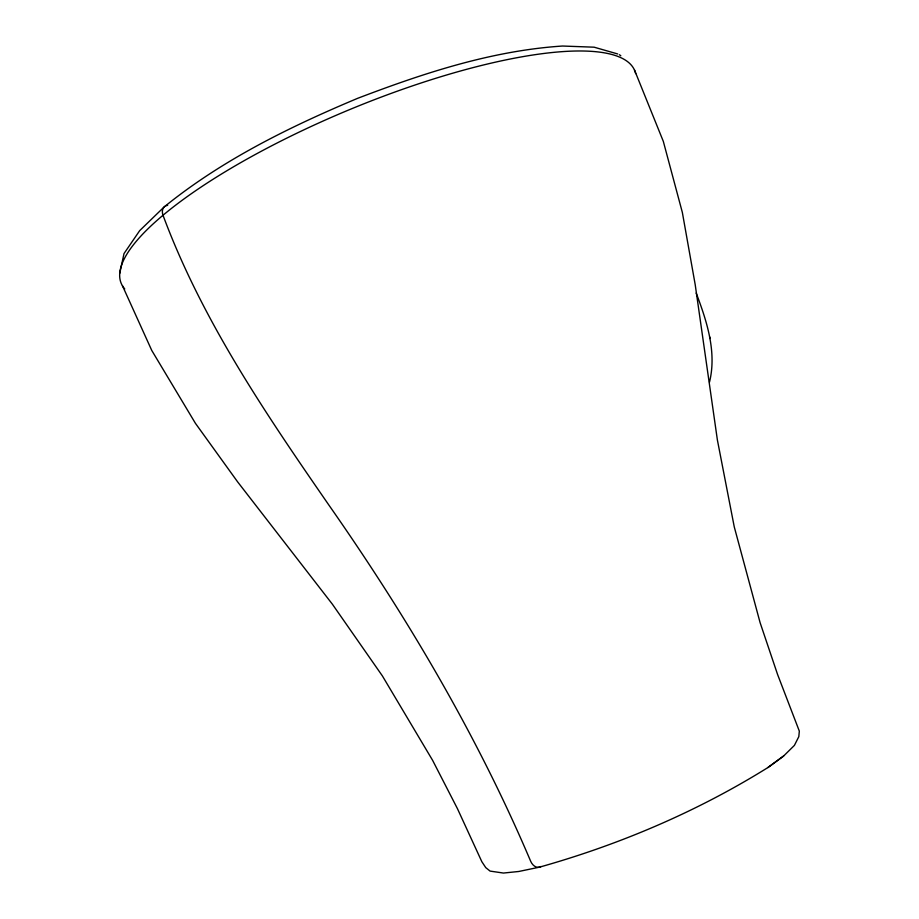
<?xml version="1.0" encoding="UTF-8"?>
<svg xmlns="http://www.w3.org/2000/svg" width="919" height="919" viewBox="0 0 919 919"><rect width="100%" height="100%" fill="white"/><g stroke="black" fill="none" stroke-linecap="round" stroke-linejoin="round"><path stroke-width="1.38" d="M119.734 273.334L124.019 253.564L139.699 230.623L164.34 206.764M709.502 382.132C716.912 351.977 706.826 321.202 696.2 293.081M539.752 867.076C619.762 844.55 697.314 811.546 767.905 767.549L783.631 756.004L794.395 745.401L798.818 736.647L799.323 731.122L777.577 674.477L760.082 622.588L734.258 526.874L717.394 440.04L695.212 284.706L682.346 212.427L663.323 141.388L634.478 69.993M164.938 206.304C222.582 159.768 289.657 126.856 357.629 98.333C423.544 73.175 491.665 50.66 562.543 46.03L594.134 47.191L617.694 53.957M767.905 767.549L783.631 756.004M539.074 867.249L518.798 871.476L503.463 873.05L490.091 871.097L485.749 867.616L481.843 861.712L457.421 808.617L432.608 760.335L382.396 675.936L332.356 604.162L237.63 481.878L195.414 423.303L151.761 350.449L122.468 285.775M619.372 54.703L620.819 55.76M709.755 336.951L709.939 338.537M124.754 288.957A277.894 73.061 -22.5 0 1 344.602 111.693A277.894 73.061 -22.5 0 1 635.661 73.589M167.683 205.305A10.764 7.697 47.8 0 0 163.065 215.414C202.191 320.605 265.844 413.895 329.266 505.622C407.439 617.465 477.248 735.51 530.677 861.264A10.339 7.341 77.4 0 0 540.969 866.502"/></g></svg>
